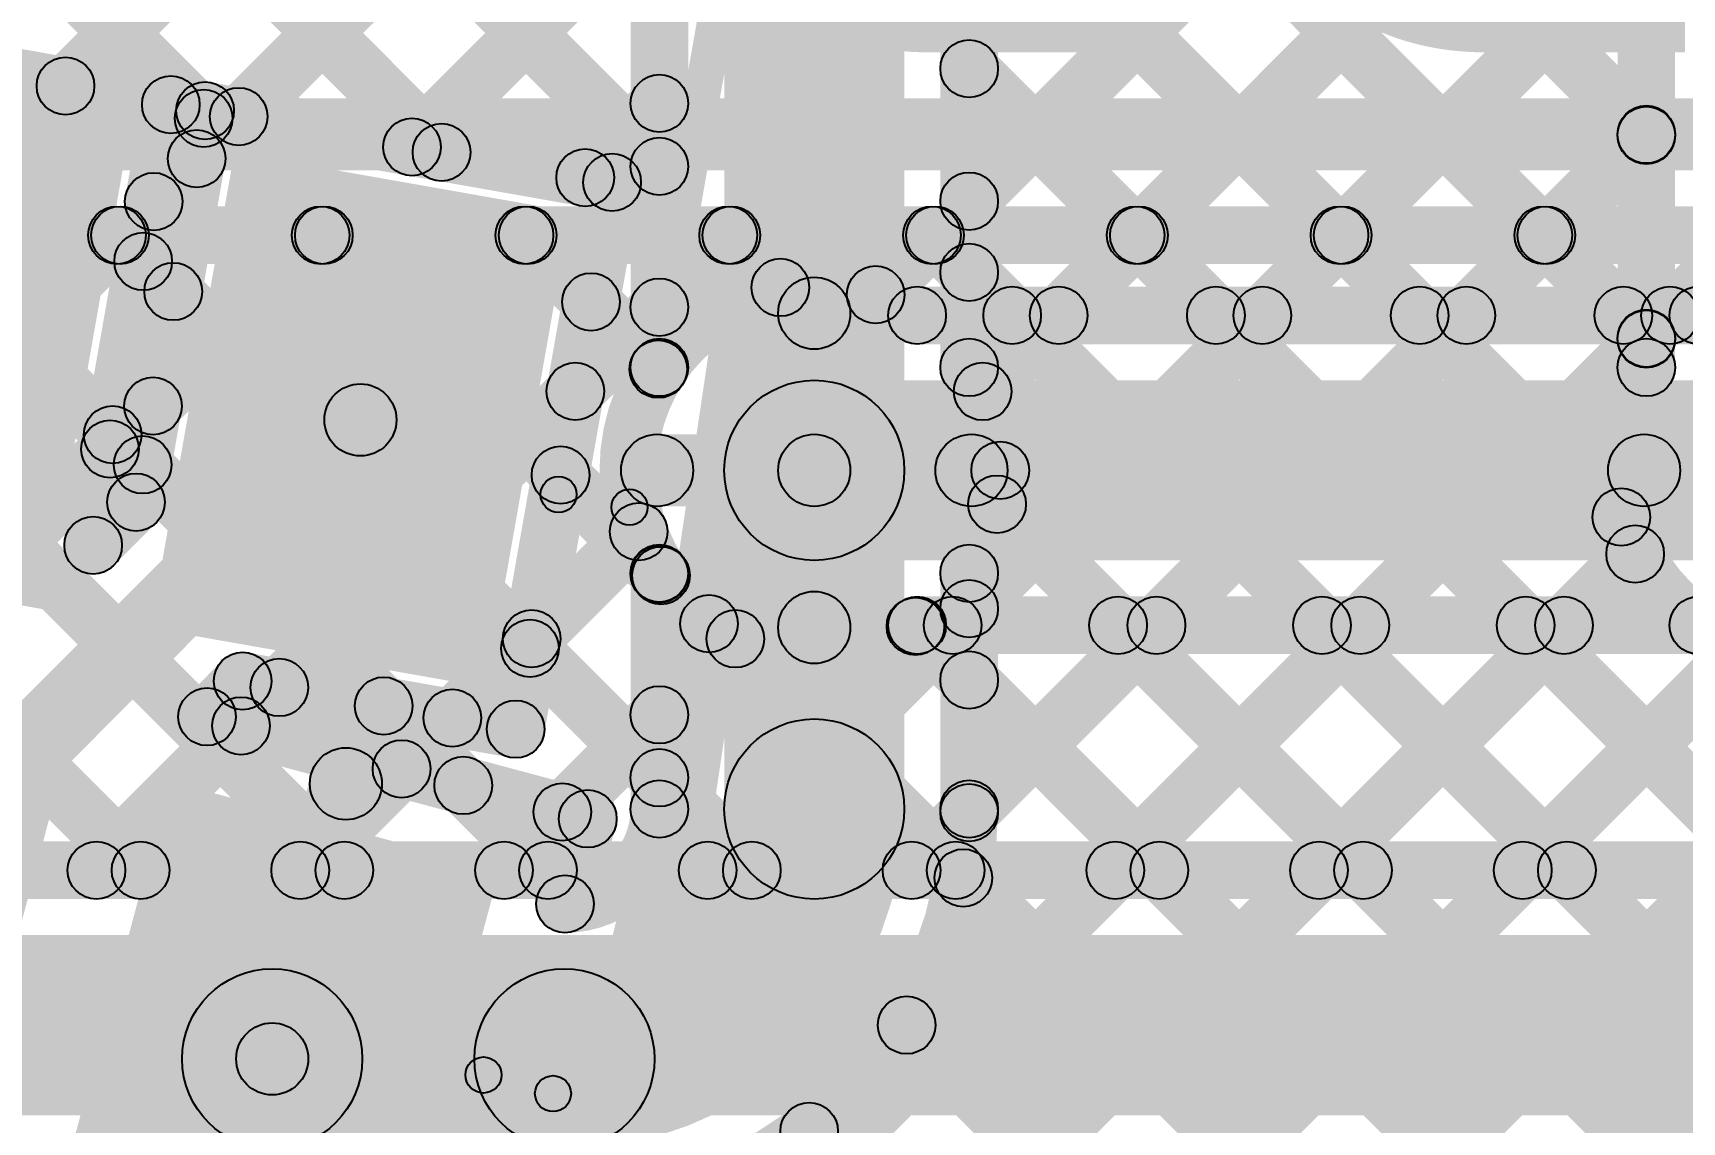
# Model space of a CAD drawing. Header units: millimetres. Extents: x -2.17 to 2.17, y -2.17 to 2.17.
# Drawn here: x 1.7165 to 1.9455, y -0.396 to -0.2449 of the extents above; entities that cross this region are included whole.
import ezdxf

# ---------------------------------------------------------------- set-up
doc = ezdxf.new("R2010")
doc.units = ezdxf.units.MM
doc.header["$MEASUREMENT"] = 0
for name, color, linetype in [('BottomLayer', 5, 'Continuous'), ('BottomOverlay', 54, 'Continuous'), ('BottomSolder', 6, 'Continuous'), ('Mechanical2', 216, 'Continuous'), ('TopLayer', 1, 'Continuous'), ('TopOverlay', 2, 'Continuous'), ('TopPaste', 8, 'Continuous'), ('TopSolder', 216, 'Continuous'), ('ViaHoleLayer', 16, 'Continuous')]:
    doc.layers.add(name, color=color, linetype=linetype)

# ---------------------------------------------------------------- blocks, each defined once
blk = doc.blocks.new('WS2812B_M____149')
at = {"layer": 'TopLayer'}
for points in [[(-0.09409, 0.05079), (-0.03504, 0.05079), (-0.03504, 0.01142), (-0.09409, 0.01142)], [(0.03504, 0.05079), (0.09409, 0.05079), (0.09409, 0.01142), (0.03504, 0.01142)], [(-0.09409, -0.01142), (-0.03504, -0.01142), (-0.03504, -0.05079), (-0.09409, -0.05079)], [(0.03504, -0.01142), (0.09409, -0.01142), (0.09409, -0.05079), (0.03504, -0.05079)]]:
    blk.add_hatch(color=1, dxfattribs=at).paths.add_polyline_path(points)
at = {"layer": 'TopOverlay'}
h = blk.add_hatch(color=2, dxfattribs=at)
edge = h.paths.add_edge_path()
edge.add_arc((-0.07, 0.07), 0.0025, 0, 360)
h = blk.add_hatch(color=2, dxfattribs=at)
edge = h.paths.add_edge_path()
edge.add_arc((-0.07, 0.07), 0.0025, 0, 360)
for points in [[(-0.07, 0.0675), (-0.07, 0.0725), (0.07, 0.0725), (0.07, 0.0675)], [(-0.0725, 0.07), (-0.0675, 0.07), (-0.0675, 0.06), (-0.0725, 0.06)], [(0.0675, 0.07), (0.0725, 0.07), (0.0725, 0.06), (0.0675, 0.06)], [(-0.0725, -0.06), (-0.0675, -0.06), (-0.0675, -0.07), (-0.0725, -0.07)], [(0.0675, -0.06), (0.0725, -0.06), (0.0725, -0.07), (0.0675, -0.07)], [(-0.07, -0.0725), (-0.07, -0.0675), (0.07, -0.0675), (0.07, -0.0725)]]:
    blk.add_hatch(color=2, dxfattribs=at).paths.add_polyline_path(points)
h = blk.add_hatch(color=2, dxfattribs=at)
edge = h.paths.add_edge_path()
edge.add_arc((0.07, 0.07), 0.0025, 0, 360)
h = blk.add_hatch(color=2, dxfattribs=at)
edge = h.paths.add_edge_path()
edge.add_arc((0.07, 0.07), 0.0025, 0, 360)
h = blk.add_hatch(color=2, dxfattribs=at)
edge = h.paths.add_edge_path()
edge.add_arc((-0.091, 0.061), 0.0025, 0, 360)
h = blk.add_hatch(color=2, dxfattribs=at)
edge = h.paths.add_edge_path()
edge.add_arc((-0.085, 0.061), 0.0025, 0, 360)
h = blk.add_hatch(color=2, dxfattribs=at)
edge = h.paths.add_edge_path()
edge.add_arc((-0.07, 0.06), 0.0025, 0, 360)
h = blk.add_hatch(color=2, dxfattribs=at)
edge = h.paths.add_edge_path()
edge.add_arc((0.07, 0.06), 0.0025, 0, 360)
h = blk.add_hatch(color=2, dxfattribs=at)
edge = h.paths.add_edge_path()
edge.add_arc((-0.07, -0.06), 0.0025, 0, 360)
h = blk.add_hatch(color=2, dxfattribs=at)
edge = h.paths.add_edge_path()
edge.add_arc((0.07, -0.06), 0.0025, 0, 360)
h = blk.add_hatch(color=2, dxfattribs=at)
edge = h.paths.add_edge_path()
edge.add_arc((-0.07, -0.07), 0.0025, 0, 360)
h = blk.add_hatch(color=2, dxfattribs=at)
edge = h.paths.add_edge_path()
edge.add_arc((-0.07, -0.07), 0.0025, 0, 360)
h = blk.add_hatch(color=2, dxfattribs=at)
edge = h.paths.add_edge_path()
edge.add_arc((0.07, -0.07), 0.0025, 0, 360)
h = blk.add_hatch(color=2, dxfattribs=at)
edge = h.paths.add_edge_path()
edge.add_arc((0.07, -0.07), 0.0025, 0, 360)
at = {"layer": 'TopPaste'}
for points in [[(-0.09409, 0.05079), (-0.03504, 0.05079), (-0.03504, 0.01142), (-0.09409, 0.01142)], [(0.03504, 0.05079), (0.09409, 0.05079), (0.09409, 0.01142), (0.03504, 0.01142)], [(-0.09409, -0.01142), (-0.03504, -0.01142), (-0.03504, -0.05079), (-0.09409, -0.05079)], [(0.03504, -0.01142), (0.09409, -0.01142), (0.09409, -0.05079), (0.03504, -0.05079)]]:
    blk.add_hatch(color=8, dxfattribs=at).paths.add_polyline_path(points)
at = {"layer": 'TopSolder'}
for points in [[(-0.09809, 0.05479), (-0.03104, 0.05479), (-0.03104, 0.00742), (-0.09809, 0.00742)], [(0.03104, 0.05479), (0.09809, 0.05479), (0.09809, 0.00742), (0.03104, 0.00742)], [(-0.09809, -0.00742), (-0.03104, -0.00742), (-0.03104, -0.05479), (-0.09809, -0.05479)], [(0.03104, -0.00742), (0.09809, -0.00742), (0.09809, -0.05479), (0.03104, -0.05479)]]:
    blk.add_hatch(color=216, dxfattribs=at).paths.add_polyline_path(points)
at = {"layer": 'TopOverlay', "const_width": 0.005}
blk.add_lwpolyline([(-0.085, 0.061, 1), (-0.091, 0.061, 1)], format="xyb", close=True, dxfattribs=at)
at = {"layer": 'TopOverlay'}
for centre in [(-0.07, 0.07), (-0.07, 0.07), (0.07, 0.07), (0.07, 0.07), (-0.091, 0.061), (-0.085, 0.061), (-0.07, 0.06), (0.07, 0.06), (-0.07, -0.06), (0.07, -0.06), (-0.07, -0.07), (-0.07, -0.07), (0.07, -0.07), (0.07, -0.07)]:
    blk.add_circle(centre, 0.0025, dxfattribs=at)
blk = doc.blocks.new('WS2812B_M____150')
at = {"layer": 'TopLayer'}
for points in [[(-0.09409, 0.05079), (-0.03504, 0.05079), (-0.03504, 0.01142), (-0.09409, 0.01142)], [(0.03504, 0.05079), (0.09409, 0.05079), (0.09409, 0.01142), (0.03504, 0.01142)], [(-0.09409, -0.01142), (-0.03504, -0.01142), (-0.03504, -0.05079), (-0.09409, -0.05079)], [(0.03504, -0.01142), (0.09409, -0.01142), (0.09409, -0.05079), (0.03504, -0.05079)]]:
    blk.add_hatch(color=1, dxfattribs=at).paths.add_polyline_path(points)
at = {"layer": 'TopOverlay'}
h = blk.add_hatch(color=2, dxfattribs=at)
edge = h.paths.add_edge_path()
edge.add_arc((-0.07, 0.07), 0.0025, 0, 360)
h = blk.add_hatch(color=2, dxfattribs=at)
edge = h.paths.add_edge_path()
edge.add_arc((-0.07, 0.07), 0.0025, 0, 360)
for points in [[(-0.07, 0.0675), (-0.07, 0.0725), (0.07, 0.0725), (0.07, 0.0675)], [(-0.0725, 0.07), (-0.0675, 0.07), (-0.0675, 0.06), (-0.0725, 0.06)], [(0.0675, 0.07), (0.0725, 0.07), (0.0725, 0.06), (0.0675, 0.06)], [(-0.0725, -0.06), (-0.0675, -0.06), (-0.0675, -0.07), (-0.0725, -0.07)], [(0.0675, -0.06), (0.0725, -0.06), (0.0725, -0.07), (0.0675, -0.07)], [(-0.07, -0.0725), (-0.07, -0.0675), (0.07, -0.0675), (0.07, -0.0725)]]:
    blk.add_hatch(color=2, dxfattribs=at).paths.add_polyline_path(points)
h = blk.add_hatch(color=2, dxfattribs=at)
edge = h.paths.add_edge_path()
edge.add_arc((0.07, 0.07), 0.0025, 0, 360)
h = blk.add_hatch(color=2, dxfattribs=at)
edge = h.paths.add_edge_path()
edge.add_arc((0.07, 0.07), 0.0025, 0, 360)
h = blk.add_hatch(color=2, dxfattribs=at)
edge = h.paths.add_edge_path()
edge.add_arc((-0.091, 0.061), 0.0025, 0, 360)
h = blk.add_hatch(color=2, dxfattribs=at)
edge = h.paths.add_edge_path()
edge.add_arc((-0.085, 0.061), 0.0025, 0, 360)
h = blk.add_hatch(color=2, dxfattribs=at)
edge = h.paths.add_edge_path()
edge.add_arc((-0.07, 0.06), 0.0025, 0, 360)
h = blk.add_hatch(color=2, dxfattribs=at)
edge = h.paths.add_edge_path()
edge.add_arc((0.07, 0.06), 0.0025, 0, 360)
h = blk.add_hatch(color=2, dxfattribs=at)
edge = h.paths.add_edge_path()
edge.add_arc((-0.07, -0.06), 0.0025, 0, 360)
h = blk.add_hatch(color=2, dxfattribs=at)
edge = h.paths.add_edge_path()
edge.add_arc((0.07, -0.06), 0.0025, 0, 360)
h = blk.add_hatch(color=2, dxfattribs=at)
edge = h.paths.add_edge_path()
edge.add_arc((-0.07, -0.07), 0.0025, 0, 360)
h = blk.add_hatch(color=2, dxfattribs=at)
edge = h.paths.add_edge_path()
edge.add_arc((-0.07, -0.07), 0.0025, 0, 360)
h = blk.add_hatch(color=2, dxfattribs=at)
edge = h.paths.add_edge_path()
edge.add_arc((0.07, -0.07), 0.0025, 0, 360)
h = blk.add_hatch(color=2, dxfattribs=at)
edge = h.paths.add_edge_path()
edge.add_arc((0.07, -0.07), 0.0025, 0, 360)
at = {"layer": 'TopPaste'}
for points in [[(-0.09409, 0.05079), (-0.03504, 0.05079), (-0.03504, 0.01142), (-0.09409, 0.01142)], [(0.03504, 0.05079), (0.09409, 0.05079), (0.09409, 0.01142), (0.03504, 0.01142)], [(-0.09409, -0.01142), (-0.03504, -0.01142), (-0.03504, -0.05079), (-0.09409, -0.05079)], [(0.03504, -0.01142), (0.09409, -0.01142), (0.09409, -0.05079), (0.03504, -0.05079)]]:
    blk.add_hatch(color=8, dxfattribs=at).paths.add_polyline_path(points)
at = {"layer": 'TopSolder'}
for points in [[(-0.09809, 0.05479), (-0.03104, 0.05479), (-0.03104, 0.00742), (-0.09809, 0.00742)], [(0.03104, 0.05479), (0.09809, 0.05479), (0.09809, 0.00742), (0.03104, 0.00742)], [(-0.09809, -0.00742), (-0.03104, -0.00742), (-0.03104, -0.05479), (-0.09809, -0.05479)], [(0.03104, -0.00742), (0.09809, -0.00742), (0.09809, -0.05479), (0.03104, -0.05479)]]:
    blk.add_hatch(color=216, dxfattribs=at).paths.add_polyline_path(points)
at = {"layer": 'TopOverlay', "const_width": 0.005}
blk.add_lwpolyline([(-0.085, 0.061, 1), (-0.091, 0.061, 1)], format="xyb", close=True, dxfattribs=at)
at = {"layer": 'TopOverlay'}
for centre in [(-0.07, 0.07), (-0.07, 0.07), (0.07, 0.07), (0.07, 0.07), (-0.091, 0.061), (-0.085, 0.061), (-0.07, 0.06), (0.07, 0.06), (-0.07, -0.06), (0.07, -0.06), (-0.07, -0.07), (-0.07, -0.07), (0.07, -0.07), (0.07, -0.07)]:
    blk.add_circle(centre, 0.0025, dxfattribs=at)

msp = doc.modelspace()

# ---------------------------------------------------------------- hatches: boundary and pattern name
at = {"layer": 'BottomLayer'}
for points in [[(1.5, -0.26398), (1.5, -0.25398), (2.10992, -0.25398), (2.10992, -0.26398)], [(1.5, -0.27698), (1.5, -0.26898), (2.06458, -0.26898), (2.06458, -0.27698)], [(1.64334, -0.36394), (1.63768, -0.35828), (1.72581, -0.27015), (1.73147, -0.27581)], [(1.64052, -0.27581), (1.64618, -0.27015), (1.73431, -0.35828), (1.72865, -0.36394)], [(1.67162, -0.36394), (1.66596, -0.35828), (1.75409, -0.27015), (1.75975, -0.27581)], [(1.6688, -0.27581), (1.67446, -0.27015), (1.76259, -0.35828), (1.75693, -0.36394)], [(1.6999, -0.36394), (1.69425, -0.35828), (1.78238, -0.27015), (1.78803, -0.27581)], [(1.69709, -0.27581), (1.70275, -0.27015), (1.79088, -0.35828), (1.78522, -0.36394)], [(1.72819, -0.36394), (1.72253, -0.35828), (1.81066, -0.27015), (1.81632, -0.27581)], [(1.72537, -0.27581), (1.73103, -0.27015), (1.81916, -0.35828), (1.8135, -0.36394)], [(1.75366, -0.27581), (1.75931, -0.27015), (1.80654, -0.31738), (1.80089, -0.32304)], [(1.78194, -0.27581), (1.7876, -0.27015), (1.80618, -0.28873), (1.80052, -0.29439)], [(1.81023, -0.27581), (1.81588, -0.27015), (1.82313, -0.2774), (1.81748, -0.28306)], [(1.83634, -0.28407), (1.83068, -0.27842), (1.83895, -0.27015), (1.8446, -0.27581)], [(1.83851, -0.27581), (1.84417, -0.27015), (1.8553, -0.28128), (1.84964, -0.28694)], [(1.86176, -0.28694), (1.8561, -0.28128), (1.86723, -0.27015), (1.87289, -0.27581)], [(1.86679, -0.27581), (1.87245, -0.27015), (1.88358, -0.28128), (1.87792, -0.28694)], [(1.89004, -0.28694), (1.88439, -0.28128), (1.89552, -0.27015), (1.90117, -0.27581)], [(1.89508, -0.27581), (1.90074, -0.27015), (1.91187, -0.28128), (1.90621, -0.28694)], [(1.91833, -0.28694), (1.91267, -0.28128), (1.9238, -0.27015), (1.92946, -0.27581)], [(1.92336, -0.27581), (1.92902, -0.27015), (1.94015, -0.28128), (1.93449, -0.28694)], [(1.94661, -0.28694), (1.94095, -0.28128), (1.95208, -0.27015), (1.95774, -0.27581)], [(1.83928, -0.28811), (1.83928, -0.28011), (1.94772, -0.28011), (1.94772, -0.28811)], [(1.83, -0.30561), (1.82, -0.30561), (1.82, -0.2838), (1.83, -0.2838)], [(1.825, -0.31811), (1.825, -0.29311), (1.962, -0.29311), (1.962, -0.31811)], [(1.80319, -0.31061), (1.80319, -0.30061), (1.825, -0.30061), (1.825, -0.31061)], [(1.83, -0.32742), (1.82, -0.32742), (1.82, -0.30561), (1.83, -0.30561)], [(1.75647, -0.36394), (1.75082, -0.35828), (1.7978, -0.31129), (1.80346, -0.31695)], [(1.81304, -0.36394), (1.80739, -0.35828), (1.84139, -0.32428), (1.84704, -0.32994)], [(1.80757, -0.32972), (1.81323, -0.32407), (1.84744, -0.35828), (1.84179, -0.36394)], [(1.84133, -0.36394), (1.83567, -0.35828), (1.86967, -0.32428), (1.87533, -0.32994)], [(1.83622, -0.33009), (1.84188, -0.32443), (1.87573, -0.35828), (1.87007, -0.36394)], [(1.83928, -0.33111), (1.83928, -0.32311), (1.94772, -0.32311), (1.94772, -0.33111)], [(1.86961, -0.36394), (1.86395, -0.35828), (1.89795, -0.32428), (1.90361, -0.32994)], [(1.86436, -0.32994), (1.87001, -0.32428), (1.90401, -0.35828), (1.89836, -0.36394)], [(1.89789, -0.36394), (1.89224, -0.35828), (1.92624, -0.32428), (1.93189, -0.32994)], [(1.89264, -0.32994), (1.8983, -0.32428), (1.9323, -0.35828), (1.92664, -0.36394)], [(1.92092, -0.32994), (1.92658, -0.32428), (1.96058, -0.35828), (1.95492, -0.36394)], [(1.78476, -0.36394), (1.7791, -0.35828), (1.81123, -0.32616), (1.81688, -0.33181)], [(1.92618, -0.36394), (1.92052, -0.35828), (1.95141, -0.3274), (1.95706, -0.33305)], [(1.579, -0.36511), (1.579, -0.35711), (2.05193, -0.35711), (2.05193, -0.36511)], [(1.579, -0.39511), (1.579, -0.37011), (2.06, -0.37011), (2.06, -0.39511)]]:
    msp.add_hatch(color=5, dxfattribs=at).paths.add_polyline_path(points)
h = msp.add_hatch(color=5, dxfattribs=at)
edge = h.paths.add_edge_path()
edge.add_arc((1.7282, -0.27298), 0.004, 0, 360)
h = msp.add_hatch(color=5, dxfattribs=at)
edge = h.paths.add_edge_path()
edge.add_arc((1.72864, -0.27298), 0.004, 0, 360)
h = msp.add_hatch(color=5, dxfattribs=at)
edge = h.paths.add_edge_path()
edge.add_arc((1.75649, -0.27298), 0.004, 0, 360)
h = msp.add_hatch(color=5, dxfattribs=at)
edge = h.paths.add_edge_path()
edge.add_arc((1.75692, -0.27298), 0.004, 0, 360)
h = msp.add_hatch(color=5, dxfattribs=at)
edge = h.paths.add_edge_path()
edge.add_arc((1.78477, -0.27298), 0.004, 0, 360)
h = msp.add_hatch(color=5, dxfattribs=at)
edge = h.paths.add_edge_path()
edge.add_arc((1.78521, -0.27298), 0.004, 0, 360)
h = msp.add_hatch(color=5, dxfattribs=at)
edge = h.paths.add_edge_path()
edge.add_arc((1.81305, -0.27298), 0.004, 0, 360)
h = msp.add_hatch(color=5, dxfattribs=at)
edge = h.paths.add_edge_path()
edge.add_arc((1.81349, -0.27298), 0.004, 0, 360)
h = msp.add_hatch(color=5, dxfattribs=at)
edge = h.paths.add_edge_path()
edge.add_arc((1.84134, -0.27298), 0.004, 0, 360)
h = msp.add_hatch(color=5, dxfattribs=at)
edge = h.paths.add_edge_path()
edge.add_arc((1.84177, -0.27298), 0.004, 0, 360)
h = msp.add_hatch(color=5, dxfattribs=at)
edge = h.paths.add_edge_path()
edge.add_arc((1.86962, -0.27298), 0.004, 0, 360)
h = msp.add_hatch(color=5, dxfattribs=at)
edge = h.paths.add_edge_path()
edge.add_arc((1.87006, -0.27298), 0.004, 0, 360)
h = msp.add_hatch(color=5, dxfattribs=at)
edge = h.paths.add_edge_path()
edge.add_arc((1.89791, -0.27298), 0.004, 0, 360)
h = msp.add_hatch(color=5, dxfattribs=at)
edge = h.paths.add_edge_path()
edge.add_arc((1.89834, -0.27298), 0.004, 0, 360)
h = msp.add_hatch(color=5, dxfattribs=at)
edge = h.paths.add_edge_path()
edge.add_arc((1.92619, -0.27298), 0.004, 0, 360)
h = msp.add_hatch(color=5, dxfattribs=at)
edge = h.paths.add_edge_path()
edge.add_arc((1.92663, -0.27298), 0.004, 0, 360)
h = msp.add_hatch(color=5, dxfattribs=at)
edge = h.paths.add_edge_path()
edge.add_arc((1.8203, -0.28023), 0.004, 0, 360)
h = msp.add_hatch(color=5, dxfattribs=at)
edge = h.paths.add_edge_path()
edge.add_arc((1.825, -0.2838), 0.005, 0, 360)
h = msp.add_hatch(color=5, dxfattribs=at)
edge = h.paths.add_edge_path()
edge.add_arc((1.83351, -0.28124), 0.004, 0, 360)
h = msp.add_hatch(color=5, dxfattribs=at)
edge = h.paths.add_edge_path()
edge.add_arc((1.83928, -0.28411), 0.004, 0, 360)
h = msp.add_hatch(color=5, dxfattribs=at)
edge = h.paths.add_edge_path()
edge.add_arc((1.83928, -0.28411), 0.004, 0, 360)
h = msp.add_hatch(color=5, dxfattribs=at)
edge = h.paths.add_edge_path()
edge.add_arc((1.85247, -0.28411), 0.004, 0, 360)
h = msp.add_hatch(color=5, dxfattribs=at)
edge = h.paths.add_edge_path()
edge.add_arc((1.85893, -0.28411), 0.004, 0, 360)
h = msp.add_hatch(color=5, dxfattribs=at)
edge = h.paths.add_edge_path()
edge.add_arc((1.88075, -0.28411), 0.004, 0, 360)
h = msp.add_hatch(color=5, dxfattribs=at)
edge = h.paths.add_edge_path()
edge.add_arc((1.88721, -0.28411), 0.004, 0, 360)
h = msp.add_hatch(color=5, dxfattribs=at)
edge = h.paths.add_edge_path()
edge.add_arc((1.90904, -0.28411), 0.004, 0, 360)
h = msp.add_hatch(color=5, dxfattribs=at)
edge = h.paths.add_edge_path()
edge.add_arc((1.9155, -0.28411), 0.004, 0, 360)
h = msp.add_hatch(color=5, dxfattribs=at)
edge = h.paths.add_edge_path()
edge.add_arc((1.93732, -0.28411), 0.004, 0, 360)
h = msp.add_hatch(color=5, dxfattribs=at)
edge = h.paths.add_edge_path()
edge.add_arc((1.94378, -0.28411), 0.004, 0, 360)
h = msp.add_hatch(color=5, dxfattribs=at)
edge = h.paths.add_edge_path()
edge.add_arc((1.94772, -0.28411), 0.004, 0, 360)
h = msp.add_hatch(color=5, dxfattribs=at)
edge = h.paths.add_edge_path()
edge.add_arc((1.94772, -0.28411), 0.004, 0, 360)
h = msp.add_hatch(color=5, dxfattribs=at)
edge = h.paths.add_edge_path()
edge.add_arc((1.80335, -0.29156), 0.004, 0, 360)
h = msp.add_hatch(color=5, dxfattribs=at)
edge = h.paths.add_edge_path()
edge.add_arc((1.825, -0.30561), 0.0125, 0, 360)
h = msp.add_hatch(color=5, dxfattribs=at)
edge = h.paths.add_edge_path()
edge.add_arc((1.825, -0.30561), 0.01181, 0, 360)
h = msp.add_hatch(color=5, dxfattribs=at)
edge = h.paths.add_edge_path()
edge.add_arc((1.80319, -0.30561), 0.005, 0, 360)
h = msp.add_hatch(color=5, dxfattribs=at)
edge = h.paths.add_edge_path()
edge.add_arc((1.825, -0.30561), 0.005, 0, 360)
h = msp.add_hatch(color=5, dxfattribs=at)
edge = h.paths.add_edge_path()
edge.add_arc((1.825, -0.30561), 0.005, 0, 360)
h = msp.add_hatch(color=5, dxfattribs=at)
edge = h.paths.add_edge_path()
edge.add_arc((1.825, -0.30561), 0.005, 0, 360)
h = msp.add_hatch(color=5, dxfattribs=at)
edge = h.paths.add_edge_path()
edge.add_arc((1.80063, -0.31412), 0.004, 0, 360)
h = msp.add_hatch(color=5, dxfattribs=at)
edge = h.paths.add_edge_path()
edge.add_arc((1.80371, -0.32021), 0.004, 0, 360)
h = msp.add_hatch(color=5, dxfattribs=at)
edge = h.paths.add_edge_path()
edge.add_arc((1.825, -0.32742), 0.005, 0, 360)
h = msp.add_hatch(color=5, dxfattribs=at)
edge = h.paths.add_edge_path()
edge.add_arc((1.8104, -0.3269), 0.004, 0, 360)
h = msp.add_hatch(color=5, dxfattribs=at)
edge = h.paths.add_edge_path()
edge.add_arc((1.81405, -0.32899), 0.004, 0, 360)
h = msp.add_hatch(color=5, dxfattribs=at)
edge = h.paths.add_edge_path()
edge.add_arc((1.83905, -0.32726), 0.004, 0, 360)
h = msp.add_hatch(color=5, dxfattribs=at)
edge = h.paths.add_edge_path()
edge.add_arc((1.83928, -0.32711), 0.004, 0, 360)
h = msp.add_hatch(color=5, dxfattribs=at)
edge = h.paths.add_edge_path()
edge.add_arc((1.83928, -0.32711), 0.004, 0, 360)
h = msp.add_hatch(color=5, dxfattribs=at)
edge = h.paths.add_edge_path()
edge.add_arc((1.84421, -0.32711), 0.004, 0, 360)
h = msp.add_hatch(color=5, dxfattribs=at)
edge = h.paths.add_edge_path()
edge.add_arc((1.86718, -0.32711), 0.004, 0, 360)
h = msp.add_hatch(color=5, dxfattribs=at)
edge = h.paths.add_edge_path()
edge.add_arc((1.8725, -0.32711), 0.004, 0, 360)
h = msp.add_hatch(color=5, dxfattribs=at)
edge = h.paths.add_edge_path()
edge.add_arc((1.89547, -0.32711), 0.004, 0, 360)
h = msp.add_hatch(color=5, dxfattribs=at)
edge = h.paths.add_edge_path()
edge.add_arc((1.90078, -0.32711), 0.004, 0, 360)
h = msp.add_hatch(color=5, dxfattribs=at)
edge = h.paths.add_edge_path()
edge.add_arc((1.92375, -0.32711), 0.004, 0, 360)
h = msp.add_hatch(color=5, dxfattribs=at)
edge = h.paths.add_edge_path()
edge.add_arc((1.92907, -0.32711), 0.004, 0, 360)
h = msp.add_hatch(color=5, dxfattribs=at)
edge = h.paths.add_edge_path()
edge.add_arc((1.94772, -0.32711), 0.004, 0, 360)
h = msp.add_hatch(color=5, dxfattribs=at)
edge = h.paths.add_edge_path()
edge.add_arc((1.94772, -0.32711), 0.004, 0, 360)
h = msp.add_hatch(color=5, dxfattribs=at)
edge = h.paths.add_edge_path()
edge.add_arc((1.72536, -0.36111), 0.004, 0, 360)
h = msp.add_hatch(color=5, dxfattribs=at)
edge = h.paths.add_edge_path()
edge.add_arc((1.73148, -0.36111), 0.004, 0, 360)
h = msp.add_hatch(color=5, dxfattribs=at)
edge = h.paths.add_edge_path()
edge.add_arc((1.75364, -0.36111), 0.004, 0, 360)
h = msp.add_hatch(color=5, dxfattribs=at)
edge = h.paths.add_edge_path()
edge.add_arc((1.75976, -0.36111), 0.004, 0, 360)
h = msp.add_hatch(color=5, dxfattribs=at)
edge = h.paths.add_edge_path()
edge.add_arc((1.78193, -0.36111), 0.004, 0, 360)
h = msp.add_hatch(color=5, dxfattribs=at)
edge = h.paths.add_edge_path()
edge.add_arc((1.78805, -0.36111), 0.004, 0, 360)
h = msp.add_hatch(color=5, dxfattribs=at)
edge = h.paths.add_edge_path()
edge.add_arc((1.81021, -0.36111), 0.004, 0, 360)
h = msp.add_hatch(color=5, dxfattribs=at)
edge = h.paths.add_edge_path()
edge.add_arc((1.81633, -0.36111), 0.004, 0, 360)
h = msp.add_hatch(color=5, dxfattribs=at)
edge = h.paths.add_edge_path()
edge.add_arc((1.8385, -0.36111), 0.004, 0, 360)
h = msp.add_hatch(color=5, dxfattribs=at)
edge = h.paths.add_edge_path()
edge.add_arc((1.84462, -0.36111), 0.004, 0, 360)
h = msp.add_hatch(color=5, dxfattribs=at)
edge = h.paths.add_edge_path()
edge.add_arc((1.86678, -0.36111), 0.004, 0, 360)
h = msp.add_hatch(color=5, dxfattribs=at)
edge = h.paths.add_edge_path()
edge.add_arc((1.8729, -0.36111), 0.004, 0, 360)
h = msp.add_hatch(color=5, dxfattribs=at)
edge = h.paths.add_edge_path()
edge.add_arc((1.89507, -0.36111), 0.004, 0, 360)
h = msp.add_hatch(color=5, dxfattribs=at)
edge = h.paths.add_edge_path()
edge.add_arc((1.90118, -0.36111), 0.004, 0, 360)
h = msp.add_hatch(color=5, dxfattribs=at)
edge = h.paths.add_edge_path()
edge.add_arc((1.92335, -0.36111), 0.004, 0, 360)
h = msp.add_hatch(color=5, dxfattribs=at)
edge = h.paths.add_edge_path()
edge.add_arc((1.92947, -0.36111), 0.004, 0, 360)
at = {"layer": 'BottomSolder'}
h = msp.add_hatch(color=6, dxfattribs=at)
edge = h.paths.add_edge_path()
edge.add_arc((1.825, -0.30561), 0.01581, 0, 360)
at = {"layer": 'TopLayer'}
for points in [[(1.9445, -0.29133), (1.9365, -0.29133), (1.9365, 0.16239), (1.9445, 0.16239)], [(1.84936, -0.17352), (1.85501, -0.16786), (1.94333, -0.25618), (1.93767, -0.26183)], [(1.84933, -0.27108), (1.84367, -0.26543), (1.93767, -0.17143), (1.94333, -0.17708)], [(1.83916, -0.1916), (1.84481, -0.18595), (1.94333, -0.28446), (1.93767, -0.29012)], [(1.8512, -0.29749), (1.84555, -0.29184), (1.93767, -0.19971), (1.94333, -0.20537)], [(1.74674, -0.21232), (1.75239, -0.20666), (1.80633, -0.2606), (1.80067, -0.26625)], [(1.72389, -0.2551), (1.71824, -0.24944), (1.75887, -0.2088), (1.76453, -0.21446)], [(1.8375, -0.30561), (1.8125, -0.30561), (1.8125, -0.21201), (1.8375, -0.21201)], [(1.8505, -0.29133), (1.8425, -0.29133), (1.8425, -0.21201), (1.8505, -0.21201)], [(1.74794, -0.25934), (1.74228, -0.25368), (1.78292, -0.21304), (1.78858, -0.2187)], [(1.7286, -0.22247), (1.73426, -0.21681), (1.77609, -0.25865), (1.77044, -0.2643)], [(1.8075, -0.29133), (1.7995, -0.29133), (1.7995, -0.219), (1.8075, -0.219)], [(1.84367, -0.2244), (1.84933, -0.21874), (1.93984, -0.30926), (1.93419, -0.31492)], [(1.77198, -0.26358), (1.76632, -0.25792), (1.80067, -0.22357), (1.80633, -0.22923)], [(1.84933, -0.32765), (1.84367, -0.322), (1.93767, -0.228), (1.94333, -0.23365)], [(1.71595, -0.2381), (1.7216, -0.23244), (1.74308, -0.25392), (1.73743, -0.25958)], [(1.67849, -0.24882), (1.67988, -0.24095), (1.73637, -0.25091), (1.73499, -0.25879)], [(1.84367, -0.25269), (1.84933, -0.24703), (2.03716, -0.43487), (2.03151, -0.44052)], [(1.73975, -0.25963), (1.74114, -0.25175), (1.79763, -0.26171), (1.79625, -0.26959)], [(1.79603, -0.26782), (1.79037, -0.26216), (1.80067, -0.25186), (1.80633, -0.25752)], [(1.72883, -0.31671), (1.72096, -0.31532), (1.73174, -0.25415), (1.73962, -0.25554)], [(1.7348, -0.31072), (1.72692, -0.30933), (1.7365, -0.25499), (1.74438, -0.25638)], [(1.84933, -0.35594), (1.84367, -0.35028), (1.93767, -0.25628), (1.94333, -0.26194)], [(1.73613, -0.27114), (1.73048, -0.26548), (1.73644, -0.25952), (1.74209, -0.26518)], [(1.7875, -0.34223), (1.77962, -0.34084), (1.793, -0.26495), (1.80088, -0.26634)], [(1.81733, -0.50107), (1.81167, -0.49542), (2.03567, -0.27142), (2.04133, -0.27707)], [(1.72901, -0.27945), (1.73467, -0.27379), (1.73884, -0.27796), (1.73319, -0.28362)], [(1.84367, -0.28097), (1.84933, -0.27531), (2.03159, -0.45758), (2.02593, -0.46323)], [(1.79466, -0.29747), (1.789, -0.29182), (1.80067, -0.28014), (1.80633, -0.2858)], [(1.79119, -0.28506), (1.79684, -0.2794), (1.80618, -0.28873), (1.80052, -0.29439)], [(1.81549, -0.41806), (1.80984, -0.4124), (1.93767, -0.28456), (1.94333, -0.29022)], [(1.69321, -0.37472), (1.68613, -0.36766), (1.75846, -0.29508), (1.76554, -0.30214)], [(1.73008, -0.30548), (1.72442, -0.29982), (1.73038, -0.29386), (1.73604, -0.29952)], [(1.72477, -0.30349), (1.73043, -0.29784), (1.7346, -0.30201), (1.72895, -0.30767)], [(1.81733, -0.52936), (1.81167, -0.5237), (2.03567, -0.2997), (2.04133, -0.30536)], [(1.80319, -0.31061), (1.80319, -0.30061), (1.825, -0.30061), (1.825, -0.31061)], [(1.825, -0.31061), (1.825, -0.30061), (1.84681, -0.30061), (1.84681, -0.31061)], [(1.94019, -0.31061), (1.94019, -0.30061), (1.962, -0.30061), (1.962, -0.31061)], [(1.78695, -0.3091), (1.79261, -0.30344), (1.80633, -0.31717), (1.80067, -0.32282)], [(1.8375, -0.35261), (1.8125, -0.35261), (1.8125, -0.30561), (1.8375, -0.30561)], [(1.72773, -0.31883), (1.72206, -0.31319), (1.72803, -0.3072), (1.73369, -0.31285)], [(1.84755, -0.31313), (1.85321, -0.30748), (2.0248, -0.47907), (2.01914, -0.48472)], [(1.7886, -0.33181), (1.78294, -0.32615), (1.7978, -0.31129), (1.80346, -0.31695)], [(1.81733, -0.44451), (1.81167, -0.43885), (1.93612, -0.3144), (1.94178, -0.32005)], [(1.8075, -0.35261), (1.7995, -0.35261), (1.7995, -0.31989), (1.8075, -0.31989)], [(1.8505, -0.35261), (1.8425, -0.35261), (1.8425, -0.31989), (1.8505, -0.31989)], [(1.78271, -0.33314), (1.78837, -0.32749), (1.80633, -0.34545), (1.80067, -0.35111)], [(1.81733, -0.47279), (1.81167, -0.46713), (1.95141, -0.3274), (1.95706, -0.33305)], [(1.74496, -0.33879), (1.74635, -0.33091), (1.78425, -0.33759), (1.78286, -0.34547)], [(1.84367, -0.33754), (1.84933, -0.33188), (2.018, -0.50056), (2.01235, -0.50622)], [(1.74354, -0.34263), (1.73788, -0.33698), (1.74282, -0.33203), (1.74848, -0.33767)], [(1.74823, -0.34389), (1.74258, -0.33824), (1.7479, -0.33292), (1.75355, -0.33857)], [(1.73968, -0.34367), (1.74175, -0.33594), (1.79459, -0.3501), (1.79252, -0.35783)], [(1.76241, -0.34113), (1.76807, -0.33548), (1.7791, -0.34651), (1.77344, -0.35216)], [(1.77054, -0.34987), (1.76488, -0.34421), (1.77194, -0.33716), (1.7776, -0.34281)], [(1.79285, -0.35585), (1.78719, -0.35019), (1.80067, -0.33671), (1.80633, -0.34237)], [(1.75458, -0.38859), (1.74492, -0.386), (1.75515, -0.34782), (1.76481, -0.35041)], [(1.79425, -0.36683), (1.78652, -0.36476), (1.78969, -0.35293), (1.79742, -0.355)], [(1.84285, -0.365), (1.84851, -0.35935), (2.01121, -0.52205), (2.00555, -0.52771)], [(1.74975, -0.39979), (1.74975, -0.37479), (1.79032, -0.37479), (1.79032, -0.39979)], [(1.835, -0.38543), (1.84065, -0.37978), (2.00442, -0.54354), (1.99876, -0.5492)], [(1.74435, -0.42677), (1.73469, -0.42418), (1.74492, -0.386), (1.75458, -0.38859)], [(1.82146, -0.40018), (1.82712, -0.39453), (1.99763, -0.56503), (1.99197, -0.57069)]]:
    msp.add_hatch(color=1, dxfattribs=at).paths.add_polyline_path(points)
h = msp.add_hatch(color=1, dxfattribs=at)
edge = h.paths.add_edge_path()
edge.add_arc((1.8465, -0.24986), 0.004, 0, 360)
h = msp.add_hatch(color=1, dxfattribs=at)
edge = h.paths.add_edge_path()
edge.add_arc((1.72106, -0.25227), 0.004, 0, 360)
h = msp.add_hatch(color=1, dxfattribs=at)
edge = h.paths.add_edge_path()
edge.add_arc((1.73568, -0.25485), 0.004, 0, 360)
h = msp.add_hatch(color=1, dxfattribs=at)
edge = h.paths.add_edge_path()
edge.add_arc((1.73568, -0.25485), 0.004, 0, 360)
h = msp.add_hatch(color=1, dxfattribs=at)
edge = h.paths.add_edge_path()
edge.add_arc((1.74044, -0.25569), 0.004, 0, 360)
h = msp.add_hatch(color=1, dxfattribs=at)
edge = h.paths.add_edge_path()
edge.add_arc((1.74044, -0.25569), 0.004, 0, 360)
h = msp.add_hatch(color=1, dxfattribs=at)
edge = h.paths.add_edge_path()
edge.add_arc((1.8035, -0.25469), 0.004, 0, 360)
h = msp.add_hatch(color=1, dxfattribs=at)
edge = h.paths.add_edge_path()
edge.add_arc((1.74025, -0.25675), 0.004, 0, 360)
h = msp.add_hatch(color=1, dxfattribs=at)
edge = h.paths.add_edge_path()
edge.add_arc((1.74511, -0.25651), 0.004, 0, 360)
h = msp.add_hatch(color=1, dxfattribs=at)
edge = h.paths.add_edge_path()
edge.add_arc((1.9405, -0.259), 0.004, 0, 360)
h = msp.add_hatch(color=1, dxfattribs=at)
edge = h.paths.add_edge_path()
edge.add_arc((1.9405, -0.25911), 0.004, 0, 360)
h = msp.add_hatch(color=1, dxfattribs=at)
edge = h.paths.add_edge_path()
edge.add_arc((1.73927, -0.26235), 0.004, 0, 360)
h = msp.add_hatch(color=1, dxfattribs=at)
edge = h.paths.add_edge_path()
edge.add_arc((1.76915, -0.26075), 0.004, 0, 360)
h = msp.add_hatch(color=1, dxfattribs=at)
edge = h.paths.add_edge_path()
edge.add_arc((1.77326, -0.26147), 0.004, 0, 360)
h = msp.add_hatch(color=1, dxfattribs=at)
edge = h.paths.add_edge_path()
edge.add_arc((1.8035, -0.26343), 0.004, 0, 360)
h = msp.add_hatch(color=1, dxfattribs=at)
edge = h.paths.add_edge_path()
edge.add_arc((1.7932, -0.26499), 0.004, 0, 360)
h = msp.add_hatch(color=1, dxfattribs=at)
edge = h.paths.add_edge_path()
edge.add_arc((1.79694, -0.26565), 0.004, 0, 360)
h = msp.add_hatch(color=1, dxfattribs=at)
edge = h.paths.add_edge_path()
edge.add_arc((1.79694, -0.26565), 0.004, 0, 360)
h = msp.add_hatch(color=1, dxfattribs=at)
edge = h.paths.add_edge_path()
edge.add_arc((1.73331, -0.26831), 0.004, 0, 360)
h = msp.add_hatch(color=1, dxfattribs=at)
edge = h.paths.add_edge_path()
edge.add_arc((1.8465, -0.26826), 0.004, 0, 360)
h = msp.add_hatch(color=1, dxfattribs=at)
edge = h.paths.add_edge_path()
edge.add_arc((1.73184, -0.27662), 0.004, 0, 360)
h = msp.add_hatch(color=1, dxfattribs=at)
edge = h.paths.add_edge_path()
edge.add_arc((1.8465, -0.27814), 0.004, 0, 360)
h = msp.add_hatch(color=1, dxfattribs=at)
edge = h.paths.add_edge_path()
edge.add_arc((1.73601, -0.28079), 0.004, 0, 360)
h = msp.add_hatch(color=1, dxfattribs=at)
edge = h.paths.add_edge_path()
edge.add_arc((1.79402, -0.28223), 0.004, 0, 360)
h = msp.add_hatch(color=1, dxfattribs=at)
edge = h.paths.add_edge_path()
edge.add_arc((1.8035, -0.28297), 0.004, 0, 360)
h = msp.add_hatch(color=1, dxfattribs=at)
edge = h.paths.add_edge_path()
edge.add_arc((1.9405, -0.28729), 0.004, 0, 360)
h = msp.add_hatch(color=1, dxfattribs=at)
edge = h.paths.add_edge_path()
edge.add_arc((1.9405, -0.28739), 0.004, 0, 360)
h = msp.add_hatch(color=1, dxfattribs=at)
edge = h.paths.add_edge_path()
edge.add_arc((1.80335, -0.29156), 0.004, 0, 360)
h = msp.add_hatch(color=1, dxfattribs=at)
edge = h.paths.add_edge_path()
edge.add_arc((1.8035, -0.29133), 0.004, 0, 360)
h = msp.add_hatch(color=1, dxfattribs=at)
edge = h.paths.add_edge_path()
edge.add_arc((1.8035, -0.29133), 0.004, 0, 360)
h = msp.add_hatch(color=1, dxfattribs=at)
edge = h.paths.add_edge_path()
edge.add_arc((1.8465, -0.29133), 0.004, 0, 360)
h = msp.add_hatch(color=1, dxfattribs=at)
edge = h.paths.add_edge_path()
edge.add_arc((1.8465, -0.29133), 0.004, 0, 360)
h = msp.add_hatch(color=1, dxfattribs=at)
edge = h.paths.add_edge_path()
edge.add_arc((1.9405, -0.29133), 0.004, 0, 360)
h = msp.add_hatch(color=1, dxfattribs=at)
edge = h.paths.add_edge_path()
edge.add_arc((1.9405, -0.29133), 0.004, 0, 360)
h = msp.add_hatch(color=1, dxfattribs=at)
edge = h.paths.add_edge_path()
edge.add_arc((1.79183, -0.29464), 0.004, 0, 360)
h = msp.add_hatch(color=1, dxfattribs=at)
edge = h.paths.add_edge_path()
edge.add_arc((1.84838, -0.29466), 0.004, 0, 360)
h = msp.add_hatch(color=1, dxfattribs=at)
edge = h.paths.add_edge_path()
edge.add_arc((1.73321, -0.29669), 0.004, 0, 360)
h = msp.add_hatch(color=1, dxfattribs=at)
edge = h.paths.add_edge_path()
edge.add_arc((1.762, -0.29861), 0.005, 0, 360)
h = msp.add_hatch(color=1, dxfattribs=at)
edge = h.paths.add_edge_path()
edge.add_arc((1.825, -0.30561), 0.0125, 0, 360)
h = msp.add_hatch(color=1, dxfattribs=at)
edge = h.paths.add_edge_path()
edge.add_arc((1.825, -0.30561), 0.0125, 0, 360)
h = msp.add_hatch(color=1, dxfattribs=at)
edge = h.paths.add_edge_path()
edge.add_arc((1.825, -0.30561), 0.01181, 0, 360)
h = msp.add_hatch(color=1, dxfattribs=at)
edge = h.paths.add_edge_path()
edge.add_arc((1.7276, -0.30066), 0.004, 0, 360)
h = msp.add_hatch(color=1, dxfattribs=at)
edge = h.paths.add_edge_path()
edge.add_arc((1.72725, -0.30265), 0.004, 0, 360)
h = msp.add_hatch(color=1, dxfattribs=at)
edge = h.paths.add_edge_path()
edge.add_arc((1.73177, -0.30484), 0.004, 0, 360)
h = msp.add_hatch(color=1, dxfattribs=at)
edge = h.paths.add_edge_path()
edge.add_arc((1.80319, -0.30561), 0.005, 0, 360)
h = msp.add_hatch(color=1, dxfattribs=at)
edge = h.paths.add_edge_path()
edge.add_arc((1.825, -0.30561), 0.005, 0, 360)
h = msp.add_hatch(color=1, dxfattribs=at)
edge = h.paths.add_edge_path()
edge.add_arc((1.825, -0.30561), 0.005, 0, 360)
h = msp.add_hatch(color=1, dxfattribs=at)
edge = h.paths.add_edge_path()
edge.add_arc((1.84681, -0.30561), 0.005, 0, 360)
h = msp.add_hatch(color=1, dxfattribs=at)
edge = h.paths.add_edge_path()
edge.add_arc((1.85081, -0.30561), 0.004, 0, 360)
h = msp.add_hatch(color=1, dxfattribs=at)
edge = h.paths.add_edge_path()
edge.add_arc((1.85081, -0.30561), 0.004, 0, 360)
h = msp.add_hatch(color=1, dxfattribs=at)
edge = h.paths.add_edge_path()
edge.add_arc((1.94019, -0.30561), 0.005, 0, 360)
h = msp.add_hatch(color=1, dxfattribs=at)
edge = h.paths.add_edge_path()
edge.add_arc((1.78978, -0.30627), 0.004, 0, 360)
h = msp.add_hatch(color=1, dxfattribs=at)
edge = h.paths.add_edge_path()
edge.add_arc((1.73086, -0.31003), 0.004, 0, 360)
h = msp.add_hatch(color=1, dxfattribs=at)
edge = h.paths.add_edge_path()
edge.add_arc((1.73086, -0.31003), 0.004, 0, 360)
h = msp.add_hatch(color=1, dxfattribs=at)
edge = h.paths.add_edge_path()
edge.add_arc((1.85038, -0.31031), 0.004, 0, 360)
h = msp.add_hatch(color=1, dxfattribs=at)
edge = h.paths.add_edge_path()
edge.add_arc((1.93702, -0.31209), 0.004, 0, 360)
h = msp.add_hatch(color=1, dxfattribs=at)
edge = h.paths.add_edge_path()
edge.add_arc((1.80063, -0.31412), 0.004, 0, 360)
h = msp.add_hatch(color=1, dxfattribs=at)
edge = h.paths.add_edge_path()
edge.add_arc((1.7249, -0.31601), 0.004, 0, 360)
h = msp.add_hatch(color=1, dxfattribs=at)
edge = h.paths.add_edge_path()
edge.add_arc((1.7249, -0.31601), 0.004, 0, 360)
h = msp.add_hatch(color=1, dxfattribs=at)
edge = h.paths.add_edge_path()
edge.add_arc((1.93895, -0.31723), 0.004, 0, 360)
h = msp.add_hatch(color=1, dxfattribs=at)
edge = h.paths.add_edge_path()
edge.add_arc((1.8035, -0.31989), 0.004, 0, 360)
h = msp.add_hatch(color=1, dxfattribs=at)
edge = h.paths.add_edge_path()
edge.add_arc((1.8035, -0.31989), 0.004, 0, 360)
h = msp.add_hatch(color=1, dxfattribs=at)
edge = h.paths.add_edge_path()
edge.add_arc((1.8465, -0.31989), 0.004, 0, 360)
h = msp.add_hatch(color=1, dxfattribs=at)
edge = h.paths.add_edge_path()
edge.add_arc((1.8465, -0.31989), 0.004, 0, 360)
h = msp.add_hatch(color=1, dxfattribs=at)
edge = h.paths.add_edge_path()
edge.add_arc((1.8035, -0.31999), 0.004, 0, 360)
h = msp.add_hatch(color=1, dxfattribs=at)
edge = h.paths.add_edge_path()
edge.add_arc((1.8465, -0.32482), 0.004, 0, 360)
h = msp.add_hatch(color=1, dxfattribs=at)
edge = h.paths.add_edge_path()
edge.add_arc((1.78577, -0.32898), 0.004, 0, 360)
h = msp.add_hatch(color=1, dxfattribs=at)
edge = h.paths.add_edge_path()
edge.add_arc((1.78554, -0.33032), 0.004, 0, 360)
h = msp.add_hatch(color=1, dxfattribs=at)
edge = h.paths.add_edge_path()
edge.add_arc((1.74565, -0.33485), 0.004, 0, 360)
h = msp.add_hatch(color=1, dxfattribs=at)
edge = h.paths.add_edge_path()
edge.add_arc((1.74565, -0.33485), 0.004, 0, 360)
h = msp.add_hatch(color=1, dxfattribs=at)
edge = h.paths.add_edge_path()
edge.add_arc((1.75073, -0.33574), 0.004, 0, 360)
h = msp.add_hatch(color=1, dxfattribs=at)
edge = h.paths.add_edge_path()
edge.add_arc((1.8465, -0.33471), 0.004, 0, 360)
h = msp.add_hatch(color=1, dxfattribs=at)
edge = h.paths.add_edge_path()
edge.add_arc((1.74071, -0.33981), 0.004, 0, 360)
h = msp.add_hatch(color=1, dxfattribs=at)
edge = h.paths.add_edge_path()
edge.add_arc((1.74071, -0.33981), 0.004, 0, 360)
h = msp.add_hatch(color=1, dxfattribs=at)
edge = h.paths.add_edge_path()
edge.add_arc((1.76524, -0.3383), 0.004, 0, 360)
h = msp.add_hatch(color=1, dxfattribs=at)
edge = h.paths.add_edge_path()
edge.add_arc((1.77477, -0.33998), 0.004, 0, 360)
h = msp.add_hatch(color=1, dxfattribs=at)
edge = h.paths.add_edge_path()
edge.add_arc((1.8035, -0.33954), 0.004, 0, 360)
h = msp.add_hatch(color=1, dxfattribs=at)
edge = h.paths.add_edge_path()
edge.add_arc((1.74541, -0.34107), 0.004, 0, 360)
h = msp.add_hatch(color=1, dxfattribs=at)
edge = h.paths.add_edge_path()
edge.add_arc((1.78356, -0.34153), 0.004, 0, 360)
h = msp.add_hatch(color=1, dxfattribs=at)
edge = h.paths.add_edge_path()
edge.add_arc((1.78356, -0.34153), 0.004, 0, 360)
h = msp.add_hatch(color=1, dxfattribs=at)
edge = h.paths.add_edge_path()
edge.add_arc((1.825, -0.35261), 0.0125, 0, 360)
h = msp.add_hatch(color=1, dxfattribs=at)
edge = h.paths.add_edge_path()
edge.add_arc((1.825, -0.35261), 0.0125, 0, 360)
h = msp.add_hatch(color=1, dxfattribs=at)
edge = h.paths.add_edge_path()
edge.add_arc((1.76771, -0.34704), 0.004, 0, 360)
h = msp.add_hatch(color=1, dxfattribs=at)
edge = h.paths.add_edge_path()
edge.add_arc((1.75998, -0.34911), 0.005, 0, 360)
h = msp.add_hatch(color=1, dxfattribs=at)
edge = h.paths.add_edge_path()
edge.add_arc((1.77627, -0.34934), 0.004, 0, 360)
h = msp.add_hatch(color=1, dxfattribs=at)
edge = h.paths.add_edge_path()
edge.add_arc((1.8035, -0.34828), 0.004, 0, 360)
h = msp.add_hatch(color=1, dxfattribs=at)
edge = h.paths.add_edge_path()
edge.add_arc((1.79002, -0.35302), 0.004, 0, 360)
h = msp.add_hatch(color=1, dxfattribs=at)
edge = h.paths.add_edge_path()
edge.add_arc((1.79356, -0.35397), 0.004, 0, 360)
h = msp.add_hatch(color=1, dxfattribs=at)
edge = h.paths.add_edge_path()
edge.add_arc((1.79356, -0.35397), 0.004, 0, 360)
h = msp.add_hatch(color=1, dxfattribs=at)
edge = h.paths.add_edge_path()
edge.add_arc((1.8035, -0.35261), 0.004, 0, 360)
h = msp.add_hatch(color=1, dxfattribs=at)
edge = h.paths.add_edge_path()
edge.add_arc((1.8035, -0.35261), 0.004, 0, 360)
h = msp.add_hatch(color=1, dxfattribs=at)
edge = h.paths.add_edge_path()
edge.add_arc((1.8465, -0.35261), 0.004, 0, 360)
h = msp.add_hatch(color=1, dxfattribs=at)
edge = h.paths.add_edge_path()
edge.add_arc((1.8465, -0.35261), 0.004, 0, 360)
h = msp.add_hatch(color=1, dxfattribs=at)
edge = h.paths.add_edge_path()
edge.add_arc((1.8465, -0.35311), 0.004, 0, 360)
h = msp.add_hatch(color=1, dxfattribs=at)
edge = h.paths.add_edge_path()
edge.add_arc((1.84568, -0.36217), 0.004, 0, 360)
h = msp.add_hatch(color=1, dxfattribs=at)
edge = h.paths.add_edge_path()
edge.add_arc((1.79039, -0.36579), 0.004, 0, 360)
h = msp.add_hatch(color=1, dxfattribs=at)
edge = h.paths.add_edge_path()
edge.add_arc((1.79039, -0.36579), 0.004, 0, 360)
h = msp.add_hatch(color=1, dxfattribs=at)
edge = h.paths.add_edge_path()
edge.add_arc((1.74975, -0.38729), 0.0125, 0, 360)
h = msp.add_hatch(color=1, dxfattribs=at)
edge = h.paths.add_edge_path()
edge.add_arc((1.74975, -0.38729), 0.0125, 0, 360)
h = msp.add_hatch(color=1, dxfattribs=at)
edge = h.paths.add_edge_path()
edge.add_arc((1.79032, -0.38729), 0.0125, 0, 360)
h = msp.add_hatch(color=1, dxfattribs=at)
edge = h.paths.add_edge_path()
edge.add_arc((1.79032, -0.38729), 0.0125, 0, 360)
h = msp.add_hatch(color=1, dxfattribs=at)
edge = h.paths.add_edge_path()
edge.add_arc((1.83782, -0.3826), 0.004, 0, 360)
h = msp.add_hatch(color=1, dxfattribs=at)
edge = h.paths.add_edge_path()
edge.add_arc((1.74975, -0.38729), 0.005, 0, 360)
h = msp.add_hatch(color=1, dxfattribs=at)
edge = h.paths.add_edge_path()
edge.add_arc((1.74975, -0.38729), 0.005, 0, 360)
h = msp.add_hatch(color=1, dxfattribs=at)
edge = h.paths.add_edge_path()
edge.add_arc((1.82429, -0.39736), 0.004, 0, 360)
at = {"layer": 'ViaHoleLayer'}
h = msp.add_hatch(color=16, dxfattribs=at)
edge = h.paths.add_edge_path()
edge.add_arc((1.825, -0.30561), 0.00591, 0, 360)

# ---------------------------------------------------------------- linework, layer by layer
at = {"layer": 'BottomLayer', "const_width": 0.008}
for points in [[(1.83928, -0.32711, -1.864762), (1.83928, -0.28411)], [(1.94772, -0.28411, -0.598453), (1.98781, -0.30561)], [(1.98781, -0.30561, -0.598453), (1.94772, -0.32711)]]:
    msp.add_lwpolyline(points, format="xyb", dxfattribs=at)
at = {"layer": 'BottomLayer'}
for centre, radius in [((1.7282, -0.27298), 0.004), ((1.72864, -0.27298), 0.004), ((1.75649, -0.27298), 0.004), ((1.75692, -0.27298), 0.004), ((1.78477, -0.27298), 0.004), ((1.78521, -0.27298), 0.004), ((1.81305, -0.27298), 0.004), ((1.81349, -0.27298), 0.004), ((1.84134, -0.27298), 0.004), ((1.84177, -0.27298), 0.004), ((1.86962, -0.27298), 0.004), ((1.87006, -0.27298), 0.004), ((1.89791, -0.27298), 0.004), ((1.89834, -0.27298), 0.004), ((1.92619, -0.27298), 0.004), ((1.92663, -0.27298), 0.004), ((1.8203, -0.28023), 0.004), ((1.825, -0.2838), 0.005), ((1.83351, -0.28124), 0.004), ((1.83928, -0.28411), 0.004), ((1.83928, -0.28411), 0.004), ((1.85247, -0.28411), 0.004), ((1.85893, -0.28411), 0.004), ((1.88075, -0.28411), 0.004), ((1.88721, -0.28411), 0.004), ((1.90904, -0.28411), 0.004), ((1.9155, -0.28411), 0.004), ((1.93732, -0.28411), 0.004), ((1.94378, -0.28411), 0.004), ((1.94772, -0.28411), 0.004), ((1.94772, -0.28411), 0.004), ((1.80335, -0.29156), 0.004), ((1.825, -0.30561), 0.0125), ((1.80319, -0.30561), 0.005), ((1.825, -0.30561), 0.005), ((1.825, -0.30561), 0.005), ((1.825, -0.30561), 0.005), ((1.80063, -0.31412), 0.004), ((1.80371, -0.32021), 0.004), ((1.825, -0.32742), 0.005), ((1.8104, -0.3269), 0.004), ((1.81405, -0.32899), 0.004), ((1.83905, -0.32726), 0.004), ((1.83928, -0.32711), 0.004), ((1.83928, -0.32711), 0.004), ((1.84421, -0.32711), 0.004), ((1.86718, -0.32711), 0.004), ((1.8725, -0.32711), 0.004), ((1.89547, -0.32711), 0.004), ((1.90078, -0.32711), 0.004), ((1.92375, -0.32711), 0.004), ((1.92907, -0.32711), 0.004), ((1.94772, -0.32711), 0.004), ((1.94772, -0.32711), 0.004), ((1.72536, -0.36111), 0.004), ((1.73148, -0.36111), 0.004), ((1.75364, -0.36111), 0.004), ((1.75976, -0.36111), 0.004), ((1.78193, -0.36111), 0.004), ((1.78805, -0.36111), 0.004), ((1.81021, -0.36111), 0.004), ((1.81633, -0.36111), 0.004), ((1.8385, -0.36111), 0.004), ((1.84462, -0.36111), 0.004), ((1.86678, -0.36111), 0.004), ((1.8729, -0.36111), 0.004), ((1.89507, -0.36111), 0.004), ((1.90118, -0.36111), 0.004), ((1.92335, -0.36111), 0.004), ((1.92947, -0.36111), 0.004)]:
    msp.add_circle(centre, radius, dxfattribs=at)
at = {"layer": 'Mechanical2', "const_width": 0.01}
for points in [[(2.16535, 0.001, 1), (-2.16535, 0.001, 1)], [(2.08135, -0.01, 1), (-2.04935, -0.01, 1)], [(1.84055, 0.001, 1), (-1.84055, 0.001, 1)]]:
    msp.add_lwpolyline(points, format="xyb", close=True, dxfattribs=at)
at = {"layer": 'TopLayer'}
for points, const_width in [([(1.8035, -0.31989, -0.301862), (1.8035, -0.29133)], 0.008), ([(1.8465, -0.29133, -0.147641), (1.85081, -0.30561)], 0.008), ([(1.98781, -0.30561, -1.346429), (1.9405, -0.29133)], 0.008), ([(1.85081, -0.30561, -0.147641), (1.8465, -0.31989)], 0.008), ([(1.825, -0.35261, -0.414214), (1.79032, -0.38729)], 0.025), ([(1.8035, -0.35261, -0.412636), (1.79039, -0.36579)], 0.008), ([(1.8465, -0.35261, -0.315797), (1.80944, -0.40544)], 0.008), ([(1.74975, -0.38729, -0.414214), (1.793, -0.43054)], 0.025)]:
    msp.add_lwpolyline(points, format="xyb", dxfattribs=dict(at, const_width=const_width))
for centre, radius in [((1.8465, -0.24986), 0.004), ((1.72106, -0.25227), 0.004), ((1.73568, -0.25485), 0.004), ((1.73568, -0.25485), 0.004), ((1.74044, -0.25569), 0.004), ((1.74044, -0.25569), 0.004), ((1.8035, -0.25469), 0.004), ((1.74025, -0.25675), 0.004), ((1.74511, -0.25651), 0.004), ((1.9405, -0.259), 0.004), ((1.9405, -0.25911), 0.004), ((1.73927, -0.26235), 0.004), ((1.76915, -0.26075), 0.004), ((1.77326, -0.26147), 0.004), ((1.8035, -0.26343), 0.004), ((1.7932, -0.26499), 0.004), ((1.79694, -0.26565), 0.004), ((1.79694, -0.26565), 0.004), ((1.73331, -0.26831), 0.004), ((1.8465, -0.26826), 0.004), ((1.73184, -0.27662), 0.004), ((1.8465, -0.27814), 0.004), ((1.73601, -0.28079), 0.004), ((1.79402, -0.28223), 0.004), ((1.8035, -0.28297), 0.004), ((1.9405, -0.28729), 0.004), ((1.9405, -0.28739), 0.004), ((1.80335, -0.29156), 0.004), ((1.8035, -0.29133), 0.004), ((1.8035, -0.29133), 0.004), ((1.8465, -0.29133), 0.004), ((1.8465, -0.29133), 0.004), ((1.9405, -0.29133), 0.004), ((1.9405, -0.29133), 0.004), ((1.79183, -0.29464), 0.004), ((1.84838, -0.29466), 0.004), ((1.73321, -0.29669), 0.004), ((1.762, -0.29861), 0.005), ((1.825, -0.30561), 0.0125), ((1.825, -0.30561), 0.0125), ((1.7276, -0.30066), 0.004), ((1.72725, -0.30265), 0.004), ((1.73177, -0.30484), 0.004), ((1.80319, -0.30561), 0.005), ((1.825, -0.30561), 0.005), ((1.825, -0.30561), 0.005), ((1.84681, -0.30561), 0.005), ((1.85081, -0.30561), 0.004), ((1.85081, -0.30561), 0.004), ((1.94019, -0.30561), 0.005), ((1.78978, -0.30627), 0.004), ((1.73086, -0.31003), 0.004), ((1.73086, -0.31003), 0.004), ((1.85038, -0.31031), 0.004), ((1.93702, -0.31209), 0.004), ((1.80063, -0.31412), 0.004), ((1.7249, -0.31601), 0.004), ((1.7249, -0.31601), 0.004), ((1.93895, -0.31723), 0.004), ((1.8035, -0.31989), 0.004), ((1.8035, -0.31989), 0.004), ((1.8035, -0.31999), 0.004), ((1.8465, -0.31989), 0.004), ((1.8465, -0.31989), 0.004), ((1.8465, -0.32482), 0.004), ((1.78577, -0.32898), 0.004), ((1.78554, -0.33032), 0.004), ((1.74565, -0.33485), 0.004), ((1.74565, -0.33485), 0.004), ((1.75073, -0.33574), 0.004), ((1.8465, -0.33471), 0.004), ((1.74071, -0.33981), 0.004), ((1.74071, -0.33981), 0.004), ((1.76524, -0.3383), 0.004), ((1.77477, -0.33998), 0.004), ((1.8035, -0.33954), 0.004), ((1.74541, -0.34107), 0.004), ((1.78356, -0.34153), 0.004), ((1.78356, -0.34153), 0.004), ((1.825, -0.35261), 0.0125), ((1.825, -0.35261), 0.0125), ((1.76771, -0.34704), 0.004), ((1.75998, -0.34911), 0.005), ((1.77627, -0.34934), 0.004), ((1.8035, -0.34828), 0.004), ((1.79002, -0.35302), 0.004), ((1.79356, -0.35397), 0.004), ((1.79356, -0.35397), 0.004), ((1.8035, -0.35261), 0.004), ((1.8035, -0.35261), 0.004), ((1.8465, -0.35261), 0.004), ((1.8465, -0.35261), 0.004), ((1.8465, -0.35311), 0.004), ((1.84568, -0.36217), 0.004), ((1.79039, -0.36579), 0.004), ((1.79039, -0.36579), 0.004), ((1.74975, -0.38729), 0.0125), ((1.74975, -0.38729), 0.0125), ((1.79032, -0.38729), 0.0125), ((1.79032, -0.38729), 0.0125), ((1.83782, -0.3826), 0.004), ((1.74975, -0.38729), 0.005), ((1.74975, -0.38729), 0.005), ((1.82429, -0.39736), 0.004)]:
    msp.add_circle(centre, radius, dxfattribs=at)

# ---------------------------------------------------------------- block references
for name, p, rotation in [('WS2812B_M____150', (1.74258, -0.22962), 80), ('WS2812B_M____149', (1.703, -0.44161), 75.00000000000001)]:
    msp.add_blockref(name, p, dxfattribs=dict(rotation=rotation))

# ---------------------------------------------------------------- texts
at = {"layer": 'BottomOverlay', "text_generation_flag": 2}
msp.add_text('VDD', height=0.08, rotation=360, dxfattribs=at).set_placement((2.026, -0.24761))

doc.saveas('drawing.dxf')
